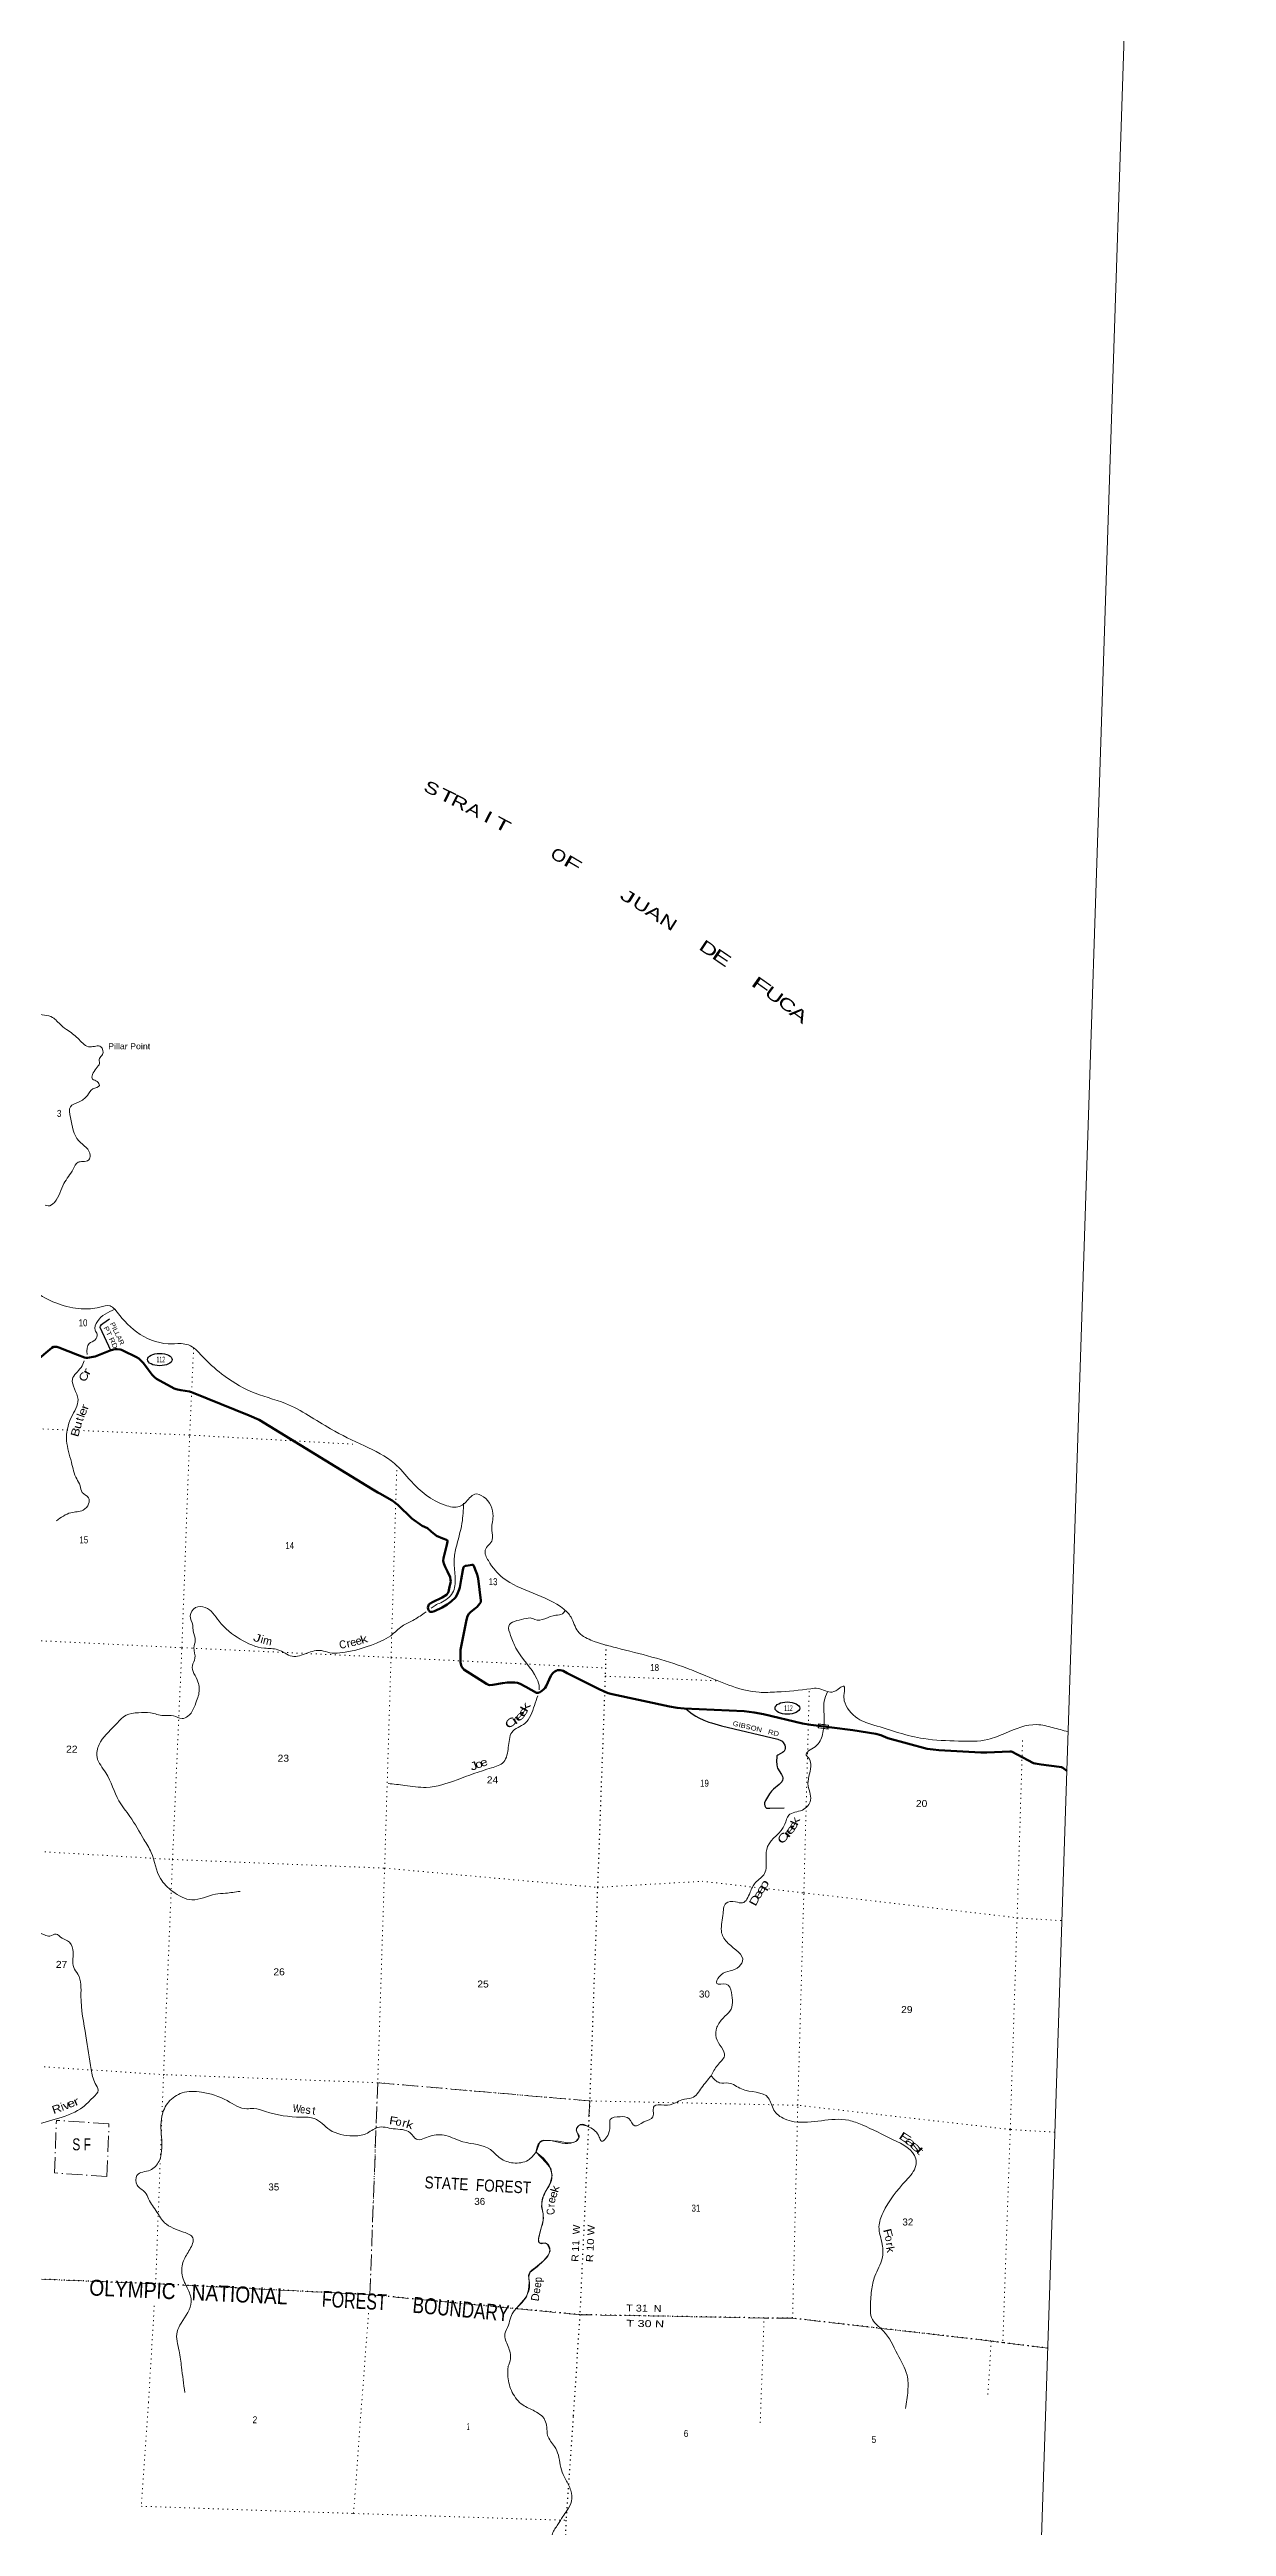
# Model space of a CAD drawing. Header units: feet. Extents: x -955330 to -733631, y 195788 to 387588.
# Drawn here: x -763147 to -733631, y 239339 to 301494 of the extents above; entities that cross this region are included whole.
import ezdxf
from ezdxf.enums import TextEntityAlignment as Align

# ---------------------------------------------------------------- set-up
doc = ezdxf.new("R2010")
doc.units = ezdxf.units.FT
doc.header["$LTSCALE"] = 80
doc.linetypes.add('DOT_DASHED', pattern=[7.7, 5, -1.2, 0.3, -1.2])
doc.linetypes.add('DOTTED', pattern=[1.5, 0.3, -1.2])
for name, color, linetype, lineweight in [('17', 7, 'Continuous', 25), ('23', 7, 'Continuous', 70), ('29', 7, 'Continuous', 25), ('30', 7, 'Continuous', 35), ('39', 7, 'Continuous', 13), ('4', 7, 'Continuous', 13), ('41', 7, 'Continuous', 13), ('44', 7, 'DOT_DASHED', 13), ('59', 7, 'Continuous', 13), ('6', 7, 'DOTTED', 25), ('7', 7, 'DOTTED', 13)]:
    doc.layers.add(name, color=color, linetype=linetype, lineweight=lineweight)
doc.layers.add('42', color=7, linetype='Continuous')

msp = doc.modelspace()

# ---------------------------------------------------------------- linework, layer by layer
at = {"layer": '17'}
for centre in [(-760382.83, 268620.11), (-744642.07, 259874.02)]:
    msp.add_ellipse(centre, major_axis=(309.24, -1), ratio=0.500121, dxfattribs=at)
at = {"layer": '23'}
for points in [[(-764266.03, 267928.63), (-763087.48, 268913.32), (-763047.58, 268937.22), (-763009.99, 268943.38), (-762962.74, 268943.29), (-762917.73, 268926.53), (-762443.35, 268736.84), (-762269.92, 268672.46), (-762227.5, 268662.35), (-762195.53, 268660.88), (-762004.99, 268695.71), (-761629.69, 268844.33), (-761543.78, 268873.56), (-761497.32, 268881.65), (-761455.22, 268881.65), (-761378.15, 268871.54), (-761345.83, 268863.46), (-761310.98, 268849.14), (-760965.06, 268679.38), (-760911.56, 268647.19), (-760871.16, 268612.83), (-760787.96, 268528.71), (-760671.58, 268369.71), (-760570.56, 268237.44), (-760515.66, 268178.29), (-760462.5, 268139.31), (-760021.87, 267898.07), (-759973.32, 267882.2), (-759934.94, 267872.09), (-759853.7, 267856.77), (-759639.13, 267816.14), (-759589.54, 267801.36), (-759545.1, 267785.19), (-758138.11, 267220.54), (-757893.29, 267110.32), (-755190.98, 265455.1), (-755042.57, 265357.81), (-754915.57, 265287.41), (-754861.82, 265263.6), (-754554.47, 265084.87), (-754412.57, 264971.6), (-754059.47, 264631.91), (-753804.73, 264446.63), (-753669.32, 264388.11), (-753572.82, 264308.5), (-753440.94, 264197.55), (-753283.6, 264130.3), (-753193.7, 264101.4), (-753170.37, 264082.52), (-753166.79, 264056.16), (-753183.46, 263967.74), (-753267.63, 263636.82), (-753271.36, 263573.2), (-753266.31, 263535.82), (-753255.2, 263504.48), (-753221.5, 263419.27), (-753169.22, 263306.41)], [(-753169.22, 263306.41), (-753100.05, 263157.08), (-753087.55, 263094.2), (-753087.08, 263047.59), (-753113.1, 262915), (-753140.07, 262795.07), (-753159.25, 262757.69), (-753191.29, 262721.29), (-753298.15, 262651.69), (-753541.44, 262535.56), (-753601.61, 262503.03), (-753631.89, 262475.58), (-753653.44, 262427.71), (-753660.18, 262397.93), (-753651.4, 262358.96), (-753635.94, 262325.17), (-753608.95, 262293.05), (-753581.41, 262286.77), (-753555.15, 262286.77), (-753489.56, 262307.74), (-753301.48, 262397.19), (-753175.41, 262472.71), (-753071.23, 262550.07), (-752969.38, 262650.57), (-752925.13, 262721.58), (-752870.41, 262854.7), (-752859.5, 262899.48), (-752821.36, 263102.44), (-752784.31, 263337.76), (-752761.95, 263413.88), (-752749.21, 263428.7), (-752722.96, 263442.85), (-752702.53, 263446.49), (-752550.56, 263472.35), (-752525.01, 263467.1), (-752505.05, 263442.72), (-752469.34, 263352.77), (-752424.61, 263226.19), (-752401.28, 263126.5), (-752332.56, 262574.9), (-752334.13, 262534.36), (-752356.99, 262496.81), (-752420.99, 262419.16), (-752461.11, 262382.67), (-752584.79, 262289.31), (-752631.05, 262243.32), (-752662.48, 262182.48), (-752689.34, 262090.32), (-752842.25, 261335.07), (-752837.31, 261017.7), (-752825.99, 260954.86), (-752811.85, 260920.5), (-752783.57, 260876.03), (-752755.65, 260843.56), (-752189.47, 260481.46), (-752137.2, 260459.68), (-752102.86, 260453.62), (-752026.7, 260462.54), (-751789.65, 260502.07), (-751662.53, 260518.29), (-751556.49, 260521.33), (-751481.76, 260515.26), (-751407.02, 260505.16), (-751342.6, 260482.91), (-751203.62, 260408.11), (-750933.67, 260260.79), (-750911.64, 260256.06), (-750889.93, 260256.56), (-750868.22, 260262.13), (-750859.63, 260268.69), (-750801.32, 260305.4), (-750756.62, 260341.45), (-750718.24, 260385.91), (-750693, 260425.48), (-750572.71, 260680.58)], [(-750572.71, 260680.58), (-750529.88, 260745.17), (-750508.17, 260770.95), (-750476.65, 260794.96), (-750445.04, 260813.89), (-750414.74, 260824), (-750380.91, 260829.56), (-750343.55, 260828.55), (-750301.63, 260821.98), (-750264.6, 260806.93), (-750169.53, 260747.57), (-749400.23, 260367.39), (-749241.11, 260292.01), (-749134.64, 260252.53), (-749037.32, 260227.44), (-747602.72, 259914.64), (-747408, 259884.69), (-747227.22, 259861.21), (-745728.97, 259797.1), (-745477.9, 259763.47), (-745243.14, 259724.26), (-744259.88, 259491.38), (-744050.56, 259452.16), (-743002.68, 259319.16), (-742420.61, 259227.34), (-742300.62, 259193.51), (-742125.2, 259123.72), (-741134.94, 258854.25), (-740984.26, 258835.69), (-740847.56, 258821.58), (-739790.67, 258764.34), (-739639.64, 258757.9), (-739060.06, 258789.41), (-739028.08, 258788.21), (-739001.93, 258777.6), (-738882.92, 258709.46), (-738472.61, 258497.17), (-738429.67, 258486.04), (-738281.18, 258461.48), (-737823.26, 258399.57), (-737769.68, 258392.07), (-737733.25, 258374.7), (-737635.55, 258297.73)]]:
    msp.add_lwpolyline(points, dxfattribs=at)
at = {"layer": '29'}
for points in [[(-761606.33, 268852.28), (-761877.91, 269424.07), (-761879.64, 269441.34), (-761873.17, 269462.94), (-761840.57, 269501.49), (-761808.4, 269527.74), (-761641.84, 269644.26)], [(-747192.44, 259859.72), (-747031.73, 259728.63), (-746937.82, 259670.92), (-746862.26, 259634.2), (-746737.05, 259573.71), (-746616.13, 259525.65), (-746547.08, 259504.59), (-746294.56, 259430.56), (-744881.87, 259094.51), (-744803.88, 259063.91), (-744773.66, 259044.47), (-744746.65, 259011.5), (-744704.58, 258947.26), (-744695.94, 258906.22), (-744698.42, 258864.77), (-744708.89, 258824.13), (-744724.01, 258796.05), (-744741.28, 258780.93), (-744764.92, 258762.08), (-744884.27, 258693.36), (-744903.18, 258672.92), (-744909.66, 258649.16), (-744914.46, 258545.14), (-744909.66, 258452.58), (-744899.94, 258398.58), (-744889.47, 258370.94), (-744789.57, 258210.44), (-744761.78, 258158.8), (-744753.14, 258122.08), (-744753.9, 258100.41), (-744761.78, 258065.91), (-744783.37, 258027.03), (-744846.13, 257958.23), (-744993.63, 257840.02), (-745037.03, 257793.73), (-745090.97, 257720.18), (-745194.62, 257553.95), (-745218.52, 257500.51), (-745220.52, 257463.22), (-745207.62, 257423.54), (-745190.3, 257389.78), (-745165.71, 257367.75), (-745134.17, 257361.7), (-745079.35, 257366.97), (-744719.36, 257375.48)]]:
    msp.add_lwpolyline(points, dxfattribs=at)
at = {"layer": '39'}
for points in [[(-767730.96, 277589.44), (-767050.77, 277627.81), (-766428.05, 277778.63), (-765856.81, 277973.83), (-765666.5, 278036.88), (-765330.12, 277991.39), (-765011.11, 277876.05), (-764834.29, 277736.06), (-764614.47, 277697.17), (-764353.56, 277848.15), (-764169.56, 277905.41), (-764082.16, 277748.79), (-763927.93, 277599.61), (-763717.68, 277355.51), (-763501.28, 277286.53), (-763069.78, 277207.07), (-762857.27, 277011.25), (-762678.25, 276875.21), (-762406.63, 276650.87), (-762129.11, 276466.61), (-761858.96, 276470.09), (-761819.79, 276273.04), (-761894.87, 276175.22), (-761896.38, 276056.36), (-761981.28, 275920.62), (-762065.97, 275659.92), (-761952.04, 275596.98), (-761898.13, 275500.13), (-762061.32, 275413.84), (-762198, 275247.89), (-762421.26, 275083.34), (-762624.17, 274966.36), (-762622.75, 274694.2), (-762412.25, 274109.47), (-762127.09, 273743.51), (-762160.49, 273631.95), (-762317.7, 273587.75), (-762431.16, 273574.07), (-762556.34, 273395.58), (-762786.5, 273039.82), (-763026.3, 272563.51), (-763181.45, 272476.9), (-763253.1, 272495.85)], [(-766833.86, 269893.59), (-766486.32, 269698.51), (-766296.34, 269711.19), (-766061.91, 269812.82), (-765962.01, 269794.78), (-765793.5, 269735.74), (-765479.89, 269850.38), (-765278, 270118.57), (-765246.1, 270500.27), (-765289.3, 270610.81), (-765549.57, 270689.58), (-765797.79, 270681.21), (-765993.58, 270630.46), (-766070.27, 270714.11), (-766138.48, 271023.16), (-766224.82, 271375.25), (-766380.31, 271627.26), (-766476.99, 271973.72), (-766547.6, 272490.46), (-766525.04, 273017.65), (-766497.66, 273605.12), (-766555.74, 274044.78), (-766593.74, 274310.32), (-766528.84, 274535.52), (-766356.57, 274643.63), (-766056.54, 274639.88), (-765696.36, 274543.07), (-764883.36, 274392.15), (-764580.48, 274319.77), (-764260.81, 274305.17), (-763882.95, 274241.93), (-763707.69, 273938.74), (-763538.17, 273339.49), (-763591.77, 272924.38), (-763655.62, 272807.98), (-763754.9, 272969.1), (-763987.64, 273292.68), (-764312.98, 273315.57), (-764723.46, 273154.35), (-764841.73, 272864.73), (-764833.52, 272608.44), (-764791.53, 272558.41), (-764756.67, 272657.82), (-764737.47, 272896.91), (-764681.1, 273025.7), (-764483.06, 273124.74), (-764221.41, 273205.14), (-763974.05, 273108.73), (-763799.54, 272789.45), (-763841.51, 272623.81), (-763951.29, 272170.6), (-763930, 271849.29), (-763966.21, 271764.04), (-764086.19, 271653.88), (-764107.55, 271368.51), (-763943.87, 270773.52), (-763683.86, 270473.05), (-763448.76, 270286.43), (-762350.81, 269894.52), (-761889.46, 269936.83), (-761628.06, 269968.87), (-761513.15, 269883.73)], [(-761513.15, 269883.73), (-761948.57, 269576.36), (-762003.14, 269356.79), (-761953.34, 269258.09), (-762004.24, 269116.98), (-762151.44, 269028.05), (-762207.19, 268747.13)], [(-761513.15, 269883.73), (-760965.48, 269313.94), (-760175.32, 269018.8), (-759846.85, 269019.98), (-759662.95, 268988.56), (-759319.45, 268706.97), (-758832.33, 268264.53), (-758095.65, 267816.3), (-757227.05, 267518.08), (-756098.22, 266881.08), (-755251.71, 266454.72), (-754498.47, 266015.92), (-754085.86, 265574.4), (-753227.68, 264966.19), (-752868.53, 264933.91), (-752610.75, 265147.49), (-752483.39, 265243.26), (-752264.79, 265178.22), (-752023.74, 264687.01), (-752056.61, 264327.52), (-752042.98, 264101.24), (-752220.55, 263836.13), (-752142.06, 263575.05), (-751775.33, 263143.39), (-750250.45, 262357.78), (-750068.4, 262157.12), (-749897.58, 261801.7), (-749569.37, 261581.18), (-748919.7, 261384.29), (-747168.23, 260877.98), (-746689.51, 260687.82), (-745350.88, 260272.33), (-744909.31, 260279.14), (-744051.24, 260360.26), (-743873.51, 260369.39), (-743519.28, 260274.83), (-743329, 260380.21), (-743226.1, 260426.55), (-743220.74, 260238.89), (-743214.92, 260061.29), (-742873.17, 259612.48), (-742471.75, 259449.54), (-741220.34, 259108.04), (-740350.74, 259047.61), (-739615.59, 259085.19), (-739174.85, 259247.23), (-738385.19, 259460.03), (-737989.7, 259386.02), (-737605.51, 259282.54)], [(-762276.58, 268585.59), (-762357.02, 268421.39), (-762572.1, 268129.54), (-762522.93, 267887.75), (-762432.74, 267618.15), (-762602.85, 267167.31), (-762718.72, 266583.32), (-762598.77, 266044.48), (-762465.24, 265624.02), (-762380.51, 265453.39), (-762325.86, 265285.96), (-762166.76, 265154.74), (-762166.03, 264997.49), (-762304.16, 264843.7), (-762611.5, 264777.19), (-762975.59, 264573.84)], [(-752761.86, 265019.4), (-752803.57, 264512.12), (-752953.59, 263887.15), (-753001.9, 263542.38), (-752972.1, 263144.14), (-753039.99, 262764.07), (-753334.98, 262519.57), (-753478.26, 262452.12), (-753578.25, 262381.86)], [(-753702.79, 262292.34), (-753752.86, 262257.78), (-754033.46, 262073.32), (-754299.93, 261932.64), (-754591.2, 261692.16), (-754824.93, 261562.28), (-755866.65, 261258.62), (-756118.32, 261262.47), (-756325.23, 261318.99), (-756693.09, 261250.83), (-757063.34, 261174.7), (-757420.32, 261339.92), (-757756.97, 261379.37), (-758365.02, 261604.86), (-758896, 262057.09), (-759240.52, 262403.21), (-759484.62, 262396.7), (-759617.05, 262192.29), (-759557.45, 261958.15), (-759544.46, 261804.46), (-759492.62, 261576.68), (-759525.57, 261388.51), (-759499.55, 261125.46), (-759564.39, 260944.6), (-759424.36, 260533.96), (-759406.81, 260218.84), (-759458.65, 260057.62), (-759678.24, 259669.2), (-759821.93, 259612.37), (-760038.33, 259681.35), (-760291.83, 259689.31), (-760611.17, 259754.29), (-760919.25, 259758.35), (-761228.41, 259695.94), (-761502.15, 259442.67), (-761905.41, 258960.7), (-761954.51, 258642.16), (-761733.1, 258248.47), (-761409.01, 257550.43), (-761131.19, 257156.53), (-760779.35, 256578.33), (-760596.98, 256254.71), (-760363.72, 255596.52), (-760056.38, 255274.02), (-759574.57, 255063.58), (-758987.76, 255203.75), (-758732.67, 255229.99), (-758369.86, 255276.18)], [(-750219.75, 262326.98), (-750286.25, 262238.25), (-750448.92, 262206.36), (-750977.82, 262098.18), (-751040.95, 262126.87), (-751249.13, 262112.89), (-751630.2, 261934.39), (-751582.75, 261698.72), (-751452.48, 261381.18), (-750924.25, 260610.6), (-750866, 260390.63), (-750871.68, 260330.67)], [(-750902.96, 260181.89), (-750987.75, 259939.9), (-751224.23, 259491.68), (-751551.04, 259266.7), (-751615.7, 259089.86), (-751676.59, 258691.16), (-751756.87, 258525.01), (-752064.13, 258373.84), (-752924.19, 258077.14), (-753698.74, 257885.91), (-754238.42, 257935.37), (-754657.34, 257982.09)], [(-743636.12, 260281.33), (-743717.38, 260044.79), (-743717.34, 259613.45), (-743762.33, 259210.1), (-743945.71, 258906.92), (-744167.29, 258691.91), (-744113.79, 258629.34), (-744054.73, 258469.8), (-744088.2, 258227.23), (-744126.07, 257976.78), (-744062.74, 257563.11), (-744265.62, 257317.13), (-744610.15, 257187.59), (-744703.29, 256961.48), (-745138.56, 256398.13), (-745178.59, 256101.4), (-745214.22, 255725.89), (-745442.58, 255495.03), (-745576.8, 255252.39), (-745768.54, 254985.82), (-745944.59, 255012.91), (-746179.85, 254979.84), (-746258.55, 254674.56), (-746290.97, 254238.46), (-746126.08, 253971.96), (-745766.23, 253522.43), (-745899.08, 253352.31), (-746354.52, 253134.41), (-746414.78, 252965.46), (-746177.74, 252950.09), (-746046.72, 252735.31), (-746082.36, 252273.13), (-746253.8, 252096.46), (-746407.65, 251864.68), (-746426.07, 251599.35), (-746221.45, 251147.88), (-746397.8, 250908.92), (-746552.97, 250648.97)], [(-768530.92, 254384.09), (-768052.65, 254483.8), (-767751.09, 254407.83), (-767561.76, 254406.43), (-767270.56, 254429.23), (-766951.46, 254315.9), (-766721.36, 254238.31), (-766443.94, 254354.37), (-766131.17, 254450.9), (-765837.88, 254388.97), (-764902.45, 254098.2), (-764724.06, 254121.41), (-764321.91, 254276.9), (-764064.9, 254301.05), (-763527.74, 254283.94), (-763276.45, 254185.37), (-763140.82, 254155.85), (-762983.43, 254204.07), (-762829.14, 254099.24), (-762695.01, 254037.52), (-762560.05, 253820.58), (-762541.12, 253362.3), (-762437.82, 253201.02), (-762358.56, 252653.7), (-762236.23, 251647.15), (-762100.17, 250805.33), (-761999.66, 250454.7), (-761926.71, 250290.59), (-762060.59, 250098.33), (-762309.26, 249864.23), (-763597.29, 249376.77), (-764051.69, 249181), (-764788.23, 248897.58), (-765049.05, 248661.94), (-765257.12, 248347.64), (-765494.88, 248131.26), (-765987.54, 247979.32), (-766538.65, 247870), (-766929.84, 247560.89), (-767271.32, 247064.39), (-767436.59, 246458.17), (-767322.81, 245873.21), (-767373.7, 245429.77), (-767605.27, 244957.16), (-767925.75, 244522.32), (-768112.84, 244096.34), (-768345.2, 243649.97), (-768598.88, 243264.9), (-768778.82, 242731.4)], [(-750951.78, 248723.96), (-750853.94, 248978.03), (-750585.94, 249021.9), (-749999.62, 248978.67), (-749873.51, 249090.61), (-749934.62, 249292.56), (-749879.56, 249393.18), (-749615.12, 249360.61), (-749360.81, 249110.75), (-749309.09, 249009.95), (-749131.53, 249188.39), (-749097.78, 249436.99), (-749084.58, 249547.33), (-748837.29, 249622.25), (-748617.84, 249575.32), (-748471.33, 249390.17), (-748245.04, 249490.1), (-748017.44, 249618.2), (-747984.67, 249889.01), (-747731.78, 249911.31), (-747447.03, 249968.63), (-747290.43, 250043.09), (-747036.23, 250093.55), (-746794.76, 250346.07), (-746552.97, 250648.97)], [(-746552.97, 250648.97), (-746343.55, 250473.44), (-746118.21, 250466.58), (-745794.67, 250318.81), (-745121.98, 250096.82), (-744981.29, 249786.94), (-744711.49, 249566.7), (-744474.98, 249496.92), (-743105.29, 249531.7), (-742764.15, 249415.48), (-741991.63, 249044.45), (-741423.56, 248566.57), (-741421.38, 248397.18), (-741666.65, 248019.85), (-742244.17, 247214.18), (-742345.24, 246861.4), (-742263.3, 246414.75), (-742265.54, 246064.13), (-742449.35, 245621.9), (-742530.68, 245260.28), (-742559.55, 244813.96), (-742532.12, 244581.09), (-742241.34, 244249.17), (-741883.75, 243664.7), (-741642.37, 243137.2), (-741620.44, 242743.3), (-741679.56, 242296.15)], [(-759755.97, 242699.19), (-759837.04, 243337.29), (-759896.63, 243744.76), (-759949, 244220.48), (-759845.89, 244444.18), (-759593.41, 244976.43), (-759671.95, 245279.84), (-759823.91, 245650.64), (-759787.3, 246003.94), (-759628.9, 246289.96), (-759554.78, 246583.33), (-759783.8, 246727.39), (-760260.46, 246961.81), (-760455.61, 247227.48), (-760661.83, 247558.09), (-760750.95, 247720.83), (-760951.96, 247904.09), (-760954.69, 248148.08), (-760624.05, 248282.2), (-760402.09, 248505.26), (-760335.01, 249036.74), (-760329.37, 249633.13), (-760161.66, 249989.33), (-759820.58, 250217.77), (-759338.14, 250237.08), (-758691.22, 250024.17), (-758197.07, 249819.29), (-758027.38, 249828.74), (-757730.63, 249754.58), (-756834.7, 249610.48), (-756503.89, 249575.29), (-756120.17, 249292.12), (-755538.82, 249142.26), (-755214.13, 249191.96), (-754918.57, 249351.65), (-754525.14, 249320.04), (-754098.88, 249214.58), (-753945.02, 249057.36), (-753600.92, 249134.52), (-753205.42, 249147.17), (-752781.41, 248993.42), (-752091.33, 248798.97), (-751843.75, 248577.59), (-751518.71, 248462.01), (-751146.82, 248530.01), (-750943.97, 248731.72)], [(-750945.92, 248733.74), (-750619.22, 248394.36), (-750562.06, 248021.24), (-750737.07, 247681.46), (-750802.85, 247480.47), (-750760.99, 247081.76), (-750877.93, 246604.64), (-750870.51, 246461.24), (-750674.35, 246433.37), (-750599.4, 246269.17), (-750758.87, 246003.35), (-750960, 245837.93), (-751127.14, 245667.13), (-751116.54, 245505.47), (-751158.25, 245172.53), (-751582.11, 244594.62), (-751638.02, 244389.22), (-751728.88, 244169.07), (-751644.77, 243855.36), (-751586.62, 243546.71), (-751649.4, 243348.31)], [(-751648.14, 243350.27), (-751650.15, 243091.67), (-751541.26, 242704.43), (-751277.98, 242387.7), (-750982.87, 242235), (-750808.63, 242119.86)], [(-750810.67, 242121.73), (-750769.47, 242083.89), (-750721.72, 242002.73), (-750678.54, 241833.87), (-750654.69, 241625.24), (-750481.97, 241345.46), (-750385.93, 241126.55), (-750336.91, 240884.85), (-750267.84, 240640.52), (-750130.71, 240382.01), (-750076.61, 240241.08), (-750054.43, 239978), (-750166.21, 239747.26), (-750277.91, 239585.15), (-750396.69, 239388.94), (-750536.7, 239157.05), (-750549.76, 238927.34), (-750505.87, 238649.46), (-750602.35, 238392.02), (-750628.78, 238120.33), (-750618.47, 237930.27), (-750685.67, 237708.27), (-750779.83, 237460.85), (-750810.2, 237257.9), (-750887.13, 237112.9), (-751071.64, 236940.9), (-751404.85, 236648.29), (-751546.87, 236416.45), (-751651.57, 236022), (-751833.32, 235676.32), (-752194.91, 235311.91), (-752582.73, 235077.48), (-752832.72, 234937.76), (-753147.31, 234727.33), (-753699.83, 234310.21), (-754035.62, 234130.71), (-754274.38, 234028.99), (-754587.08, 233814.47), (-754985.61, 233691.39), (-755609.79, 233631.71), (-755955.65, 233650.33), (-756195.29, 233651.58), (-756411.79, 233553.22), (-756651, 233352.95)]]:
    msp.add_spline(points, degree=3, dxfattribs=at)
at = {"layer": '4'}
msp.add_lwpolyline([(-733631.22, 379550.22), (-739699.92, 195787.95), (-770508.84, 196826.62), (-801316.3, 197907.67), (-832122.26, 199031.09), (-862926.63, 200196.88), (-893729.37, 201405.05)], dxfattribs=at)
at = {"layer": '44'}
for p, q in [((-761656.44, 249443.56), (-762974.17, 249528.41)), ((-761706.25, 248124.02), (-761656.44, 249443.56))]:
    msp.add_line(p, q, dxfattribs=at)
for points in [[(-755112.36, 245150.78), (-754916.62, 250474.24), (-749600.64, 250017.11), (-749630.49, 249371.54)], [(-761706.25, 248124.02), (-763023.99, 248208.88), (-762974.17, 249528.41)], [(-749630.49, 249371.54), (-749721.16, 249419.94), (-749773.57, 249430.43), (-749834.36, 249422.04), (-749878.38, 249390.58), (-749916.11, 249342.34), (-749937.07, 249289.91), (-749930.78, 249260.55), (-749905.63, 249210.21), (-749865.8, 249138.9), (-749863.7, 249111.64), (-749897.24, 249055.01), (-749949.65, 249002.58), (-750016.73, 248975.31), (-750094.29, 248964.83), (-750201.19, 248971.12), (-750391.95, 249004.68), (-750505.14, 249019.36), (-750656.07, 249025.65), (-750758.78, 249031.94), (-750813.28, 249017.26), (-750836.34, 249002.58), (-750848.92, 248981.61), (-750945.34, 248734.12)], [(-750945.34, 248734.12), (-750696.94, 248473), (-750571.17, 248322), (-750537.63, 248145.83), (-750587.94, 247952.87), (-750747.25, 247667.64), (-750789.17, 247499.86), (-750805.94, 247365.63), (-750764.02, 247181.07), (-750764.02, 247013.28), (-750847.86, 246702.88), (-750881.4, 246543.48), (-750864.63, 246459.59), (-750814.32, 246434.42), (-750713.71, 246459.59), (-750671.78, 246442.81), (-750621.47, 246350.53), (-750587.94, 246258.25), (-750629.86, 246157.58), (-750755.63, 246006.57), (-750914.94, 245855.57), (-751091.02, 245721.34), (-751124.56, 245620.67), (-751116.18, 245461.28), (-751132.95, 245276.71), (-751183.26, 245100.54), (-751300.64, 244949.53), (-751441.04, 244805.15)], [(-738113.91, 243812.92), (-739529.31, 243991.27), (-744511.47, 244564.26), (-745226.45, 244570.23), (-749848.63, 244653.38), (-755108.15, 245154.65), (-760487.06, 245428.82), (-766053.9, 245647.91), (-768826.47, 245730.5)]]:
    msp.add_lwpolyline(points, dxfattribs=at)
at = {"layer": '59'}
for points in [[(-743858.4, 259480.9), (-743610.22, 259450.75), (-743622.88, 259346.52), (-743871.06, 259376.67)], [(-743851.42, 259471.98), (-743619.13, 259443.77), (-743629.86, 259355.43), (-743862.15, 259383.64)]]:
    msp.add_lwpolyline(points, close=True, dxfattribs=at)
at = {"layer": '6'}
for points in [[(-749195.97, 261466.38), (-749207.07, 260881.63), (-749212.71, 260674.25), (-749405.22, 255376.86), (-749600.64, 250017.11), (-749848.63, 244653.38), (-750014.09, 242094.95)], [(-738113.91, 243812.92), (-739239.1, 243949.62), (-739529.31, 243991.27), (-744511.47, 244564.26), (-745226.45, 244570.23), (-749848.63, 244653.38), (-755108.15, 245154.65), (-760487.06, 245428.82), (-766053.9, 245647.91), (-768826.47, 245730.5)], [(-750014.09, 242094.95), (-750198.11, 239493.9), (-750594.79, 223533.58), (-750650.93, 220958.53)]]:
    msp.add_lwpolyline(points, dxfattribs=at)
at = {"layer": '7'}
for p, q in [((-749212.71, 260674.25), (-746345.91, 260557.61)), ((-760665.52, 242454.91), (-760515.6, 244953.2)), ((-755147.44, 244688.51), (-755330.67, 242273.98)), ((-745323.32, 241938.06), (-745226.45, 244570.23)), ((-739529.31, 243991.27), (-739620.3, 242557.75)), ((-755522.28, 239664.36), (-755330.67, 242273.98))]:
    msp.add_line(p, q, dxfattribs=at)
for points in [[(-760491.31, 245357.97), (-760487.06, 245428.82), (-760289.59, 250659.5), (-760063.3, 256076.49), (-759827.71, 261390.32), (-759633.41, 266725.94), (-759534.25, 268898.23)], [(-768095.91, 266966.33), (-764871.88, 266944.2), (-762648.05, 266851.54)], [(-762298.35, 266836.97), (-759633.41, 266725.94), (-755539.81, 266498.31)], [(-754435.98, 265967.51), (-754582.42, 261145.59), (-754744.21, 255859.09), (-754916.62, 250474.24), (-755112.36, 245150.78), (-755114.8, 245118.59)], [(-768279.09, 261641.51), (-765156.81, 261652.46), (-759827.71, 261390.32), (-754582.42, 261145.59), (-749207.07, 260881.63)], [(-744511.47, 244564.26), (-744381.25, 249908.44), (-744229.56, 255237.67), (-744092.84, 260356.62)], [(-738744.39, 259058.97), (-738881.05, 254613.98), (-739054.11, 249301.72), (-739239.1, 243949.62)], [(-768461.63, 256335.28), (-765421.95, 256396.23), (-760063.3, 256076.49), (-754744.21, 255859.09), (-749405.22, 255376.86), (-746782.85, 255529.63), (-745407.35, 255372.35)], [(-745110.99, 255338.46), (-744229.56, 255237.67), (-738881.05, 254613.98), (-737759.65, 254539.79)], [(-737934.97, 249231.2), (-739054.11, 249301.72), (-744381.25, 249908.44), (-749600.64, 250017.11), (-754916.62, 250474.24), (-760264.62, 250676.66), (-765738.6, 251029.15), (-768645.54, 250989.44)], [(-760665.52, 242454.91), (-760848.14, 239844.96), (-755522.28, 239664.36), (-750198.11, 239493.9)]]:
    msp.add_lwpolyline(points, dxfattribs=at)

# ---------------------------------------------------------------- texts
at = {"layer": '17', "width": 0.55}
for p in [(-760356.79, 268551.8), (-744616.03, 259805.71)]:
    msp.add_text('112', height=140, dxfattribs=at).set_placement(p, align=Align.CENTER)
at = {"layer": '30'}
for s, rotation, width, p in [('PT RD', 295.406, 1.25, (-761794.05, 269423.09)), ('PILLAR', 295.406, 1.1, (-761634.01, 269522.44)), ('GIBSON   RD', 346.619, 1.2, (-746023.3, 259437.99))]:
    msp.add_text(s, height=120, rotation=rotation, dxfattribs=dict(at, width=width)).set_placement(p)
at = {"layer": '41'}
for s, height, rotation, width, p in [('S', 300, 334.327, 1.4, (-753624.49, 282819.94)), ('T', 300, 334.327, 1.6, (-753239.04, 282622.26)), ('R', 300, 333.135, 1.4, (-752927.74, 282463.77)), ('A', 300, 333.135, 1.35, (-752569.86, 282282.48)), ('I', 300, 333.135, 1.6, (-752213.02, 282101.72)), ('T', 300, 331.944, 1.65, (-751857.21, 281910.43)), ('O', 300, 330.752, 1.2, (-750450.87, 281139.11)), ('F', 300, 329.56, 1.8, (-750100.06, 280938.48)), ('J', 300, 328.368, 1.75, (-748723.63, 280114.57)), ('U', 300, 328.368, 1.4, (-748384.05, 279905.41)), ('A', 300, 327.177, 1.55, (-748057.74, 279695.82)), ('N', 300, 327.177, 1.45, (-747706.67, 279471.68)), ('D', 300, 325.985, 1.55, (-746701.82, 278805.55)), ('E', 300, 325.985, 1.75, (-746370.28, 278581.76)), ('F', 300, 324.793, 1.95, (-745385.68, 277887.75)), ('U', 300, 323.601, 1.55, (-745061.14, 277647.87)), ('C', 300, 323.601, 1.5, (-744738.23, 277409.83)), ('A', 300, 323.601, 1.65, (-744440.14, 277164.5)), ('C', 200, 64.476, 1.2, (-762200.2, 268147.9)), ('r', 200, 62.291, 1.6, (-762126.43, 268275.5)), ('e', 200, 67.836, 1.25, (-762227.4, 267277.2)), ('r', 200, 71.987, 1.3, (-762171.92, 267405.2)), ('B', 200, 74.217, 1.25, (-762401.29, 266772.22)), ('u', 200, 74.217, 1.25, (-762349.74, 266952.33)), ('J', 200, 341.352, 1.35, (-757969.06, 261542.44)), ('k', 200, 17.4, 1.3, (-755233.12, 261509.26)), ('C', 200, 9.838, 0.9, (-755778.11, 261375.46)), ('r', 200, 12.727, 1.15, (-755629.57, 261404.37)), ('e', 200, 15.146, 1.05, (-755371.05, 261468.51)), ('e', 200, 43.755, 2, (-751281.5, 259612.91)), ('e', 200, 53.279, 1.7, (-751193.8, 259728.3)), ('k', 200, 61.243, 1.65, (-751125.95, 259853.82)), ('C', 200, 38.869, 1.55, (-751519.16, 259433.82)), ('r', 200, 35.496, 1.85, (-751406.02, 259499.12)), ('e', 200, 19.674, 1.2, (-752224.39, 258422.73)), ('J', 200, 19.674, 1.35, (-752476.48, 258332.6)), ('o', 200, 19.674, 1.2, (-752349.7, 258377.94)), ('C', 200, 52.984, 1.5, (-744671.75, 256558.78)), ('r', 200, 50.984, 2, (-744563.8, 256670.06)), ('e', 200, 51.204, 1.8, (-744485.48, 256771.55)), ('k', 200, 66.384, 1.45, (-744353.5, 257000.25)), ('e', 200, 60.624, 1.45, (-744413.33, 256881.68)), ('p', 200, 60.005, 1.6, (-745146.88, 255395.48)), ('D', 200, 61.65, 1.4, (-745379.04, 255005.6)), ('e', 200, 61.14, 1.45, (-745294.89, 255150.08)), ('e', 200, 60.959, 1.45, (-745224.67, 255275.83)), ('R', 200, 19.165, 1.2, (-762936.39, 249725.69)), ('v', 200, 19.147, 1.25, (-762695.01, 249815.38)), ('e', 200, 21.147, 1.25, (-762573.82, 249865.12)), ('r', 200, 23.968, 1.45, (-762440.78, 249916.14)), ('W', 200, 351.16, 0.8, (-756958.54, 249730.94)), ('e', 200, 354.213, 0.85, (-756805.66, 249708.05)), ('F', 200, 350.784, 1.3, (-754536.68, 249423.22)), ('r', 200, 346.602, 1.15, (-754267.51, 249366.25)), ('k', 200, 343.444, 1.25, (-754142.09, 249328.12)), ('E', 200, 326.93, 1.7, (-741743.56, 249009.15)), ('a', 200, 322.439, 1.85, (-741610.86, 248906.81)), ('s', 200, 317.377, 2.25, (-741489.26, 248798.46)), ('t', 200, 316.924, 1.95, (-741386.31, 248700.07)), ('k', 200, 73.324, 1.25, (-750376.63, 247782.46)), ('e', 200, 74.616, 1.1, (-750420.92, 247642.88)), ('C', 200, 97.486, 0.85, (-750479.11, 247253.78)), ('F', 200, 283.837, 1.4, (-742214.39, 246676.96)), ('r', 200, 279.712, 1.05, (-742168.28, 246403.34)), ('k', 200, 280.712, 1.1, (-742155.22, 246270)), ('p', 200, 89.632, 0.85, (-750802.68, 245531.88)), ('e', 200, 80.682, 0.95, (-750844.42, 245240.39)), ('e', 200, 81.341, 0.9, (-750818.51, 245385.11))]:
    msp.add_text(s, height=height, rotation=rotation, dxfattribs=dict(at, width=width)).set_placement(p, align=Align.CENTER)
for s, rotation, p in [('t', 73.1, (-762303.36, 267094.93)), ('l', 70.217, (-762271.3, 267181.58)), ('i', 344.284, (-757841.9, 261505.13)), ('m', 346.27, (-757700.83, 261466.99)), ('e', 12.727, (-755511.64, 261433.85)), ('i', 19.165, (-762799.77, 249775.92)), ('t', 353.643, (-756527.93, 249675.79)), ('s', 354.213, (-756671.2, 249694)), ('o', 346.602, (-754411.12, 249397.45)), ('r', 90.213, (-750476.19, 247394.83)), ('e', 79.436, (-750464.31, 247509.46)), ('o', 282.144, (-742185.49, 246546.36)), ('D', 80.663, (-750867.67, 245076.23))]:
    msp.add_text(s, height=200, rotation=rotation, dxfattribs=at).set_placement(p, align=Align.CENTER)
at = {"layer": '42', "width": 1.1}
msp.add_text('Pillar Point', height=150, dxfattribs=at).set_placement((-761677.84, 276408.96))
at = {"layer": '44'}
for s, height, rotation, width, p in [('S F', 300, 359.919, 0.75, (-762576.82, 248777.79)), ('STATE  FOREST', 300, 357.022, 0.85, (-753748.22, 247828.4)), ('OLYMPIC   NATIONAL', 400, 357.364, 0.9, (-762158.82, 245137.95)), ('FOREST', 400, 356.74, 0.75, (-756325.88, 244853.83)), ('BOUNDARY', 400, 354.74, 0.8, (-754054.97, 244705.79))]:
    msp.add_text(s, height=height, rotation=rotation, dxfattribs=dict(at, width=width)).set_placement(p)
at = {"layer": '6'}
for s, rotation, width, p in [('R 11  W', 87.353, 1.1, (-749885.3, 245978.1)), ('R 10 W', 87.353, 1.2, (-749517.61, 245968.37)), ('T 31  N', 358.969, 1.15, (-748683.39, 244735.05)), ('T 30 N', 358.969, 1.35, (-748681.57, 244350.77))]:
    msp.add_text(s, height=175, rotation=rotation, dxfattribs=dict(at, width=width)).set_placement(p)
at = {"layer": '7'}
for s, width, p in [('3', 0.85, (-762960.67, 274710.43)), ('10', 0.85, (-762417.13, 269456.6)), ('15', 0.85, (-762399.37, 264009.33)), ('14', 0.85, (-757234.84, 263865.99)), ('13', 0.85, (-752134.11, 262959.86)), ('18', 0.85, (-748082.34, 260805.65)), ('22', 1.1, (-762732.15, 258757.19)), ('23', 1.1, (-757426.76, 258529.19)), ('24', 1.1, (-752180.99, 257985.96)), ('19', 0.85, (-746831.97, 257902)), ('20', 1.1, (-741419.06, 257392.91)), ('27', 1.1, (-762988.32, 253356.54)), ('26', 1.1, (-757533.72, 253169.32)), ('25', 1.1, (-752418.4, 252864.14)), ('30', 1.05, (-746860.29, 252612.49)), ('29', 1.1, (-741790.22, 252222.7)), ('35', 1.05, (-757659.79, 247770.85)), ('36', 1.05, (-752495.29, 247408.86)), ('31', 0.85, (-747046.64, 247238.66)), ('32', 1.05, (-741757.88, 246891.66))]:
    msp.add_text(s, height=175, dxfattribs=dict(at, width=width)).set_placement(p)
for s, width, p in [('2', 0.9, (-758057.66, 241931.58)), ('1', 0.45, (-752684.3, 241758.45)), ('6', 0.9, (-747244.77, 241586.66)), ('5', 0.9, (-742533.48, 241436.09))]:
    msp.add_text(s, height=175, rotation=358.253, dxfattribs=dict(at, width=width)).set_placement(p)

doc.saveas('drawing.dxf')
